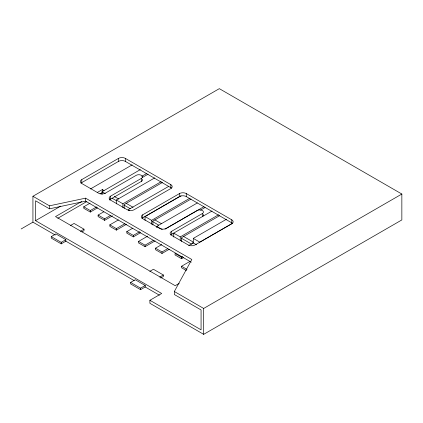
<?xml version="1.0" encoding="UTF-8"?>
<svg xmlns="http://www.w3.org/2000/svg" width="423" height="423" viewBox="0 0 423 423"><rect width="100%" height="100%" fill="white"/><g stroke="black" fill="none" stroke-linecap="round" stroke-linejoin="round"><path stroke-width="0.63" d="M32.931 196.267L219.32 88.656L401.85 194.035L401.85 219.928L203.68 334.344L149.901 303.296L149.901 300.288L201.068 329.829L201.068 309.959L174.334 294.519L174.334 291.51L191.815 259.489L85.573 198.154L49.475 205.821L32.931 196.267L32.931 222.16L55.249 235.045M81.787 179.585L118.53 158.371A4.801 2.771 0 0 1 125.319 158.371L170.807 184.634A4.801 2.771 0 0 1 170.807 188.552L134.065 209.766A4.801 2.771 0 0 1 127.275 209.766L110.535 200.1A4.801 2.771 0 0 1 110.535 196.182L141.414 178.353A3.685 2.131 0 0 0 141.414 175.339A3.685 2.131 0 0 0 136.201 175.339L105.316 193.168A4.801 2.771 0 0 1 98.527 193.168L81.787 183.503A4.801 2.771 0 0 1 81.787 179.585L81.787 182.593A4.801 2.771 0 0 0 81.02 183.17M81.787 182.593L118.53 161.38A4.801 2.771 0 0 1 125.319 161.38L170.807 187.643A4.801 2.771 0 0 1 171.574 188.219M21.15 228.965L32.931 222.16M191.244 262.17L85.573 201.163L49.475 208.83L35.537 200.782L35.537 220.658L60.695 206.133M90.427 188.965L132.166 164.87M81.776 201.433L55.508 216.597L175.18 285.689L179.178 283.384M97.195 192.528L102.334 189.562L104.042 190.551M102.028 194.316L102.028 191.735L140.314 169.634M57.792 218.289L86.916 201.475M100.05 193.893L102.334 192.576M97.56 207.862L90.295 212.06L83.775 208.296L83.775 206.789L90.051 203.167M141.689 176.365L146.829 173.393M142.361 177.48L148.066 174.186M83.775 206.789L90.295 210.554L96.571 206.932M109.769 199.767A4.801 2.771 0 0 1 110.535 199.191L141.414 181.361A3.685 2.131 0 0 0 142.371 179.304M51.262 236.605L55.91 233.924L65.856 239.667L65.856 241.173L61.208 243.854L51.262 238.112L51.262 236.605L61.208 242.353L65.856 239.667M70.445 225.533L74.062 223.444L84.008 229.187L84.008 230.694L81.94 231.889M116.367 203.886L116.367 200.016L154.654 177.914M112.46 215.82L104.634 220.341L98.115 216.576L98.115 215.069L103.82 211.775M116.367 200.016L122.887 203.78L161.174 181.673M162.411 182.466L124.193 204.531L124.193 208.402M80.391 231.275L84.008 229.187M98.115 215.069L104.634 218.834L110.34 215.54M168.671 186.379L128.106 209.797L129.734 210.739M126.429 224.317L116.367 230.123L109.853 226.358L109.853 224.856L118.408 219.912M109.853 224.856L116.367 228.616L124.928 223.677M142.747 214.778L179.489 193.565A4.801 2.771 0 0 1 186.279 193.565L231.767 219.828A4.801 2.771 0 0 1 231.767 223.746L195.024 244.959A4.801 2.771 0 0 1 188.235 244.959L171.495 235.294A4.801 2.771 0 0 1 171.495 231.376L202.374 213.546A3.685 2.131 0 0 0 202.374 210.532A3.685 2.131 0 0 0 197.16 210.532L166.276 228.362A4.801 2.771 0 0 1 159.487 228.362L142.747 218.696A4.801 2.771 0 0 1 142.747 214.778L142.747 217.787A4.801 2.771 0 0 0 141.98 218.363M142.747 217.787L179.489 196.573A4.801 2.771 0 0 1 186.279 196.573L231.767 222.842A4.801 2.771 0 0 1 232.534 223.413M145.052 220.446L145.052 216.576L181.049 195.791M140.584 232.703L133.319 236.896L126.8 233.136L126.8 231.63L132.505 228.335M145.052 216.576L151.571 220.341L189.853 198.234M191.09 199.027L152.877 221.092L152.877 224.962M126.8 231.63L133.319 235.394L139.595 231.772M156.785 227.648L156.785 226.358L197.356 202.94M155.109 240.877L145.052 246.683L138.533 242.918L138.533 241.417L147.659 236.145M165.018 229.134L203.875 206.699M200.544 210.131L205.107 207.497M138.533 241.417L145.052 245.176L153.607 240.238M170.728 234.961A4.801 2.771 0 0 1 171.495 234.384L212.018 211.029M169.263 249.263L162.004 253.456L155.484 249.697L155.484 248.19L161.755 244.568M173.737 237.007L173.737 233.136L180.256 236.896L218.538 214.794M219.775 215.587L181.557 237.652L181.557 241.522M155.484 248.19L162.004 251.955L167.704 248.661M188.727 245.557L193.29 242.918L193.29 238.403L226.432 219.267M232.38 223.365L199.809 242.168L193.29 238.403M130.617 282.421L135.27 279.74L145.216 285.483L145.216 286.99L140.568 289.67L130.617 283.928L130.617 282.421L140.568 288.169L145.216 285.483M149.8 271.349L153.417 269.261L163.363 275.003L163.363 276.51L160.782 278.001M183.794 257.438L181.557 258.728L175.037 254.963L175.037 253.456L181.557 257.221L182.699 256.565M159.751 277.091L163.363 275.003M186.448 270.583L181.557 267.759L181.557 266.252L190.112 261.314M149.901 300.288L161.681 293.483L35.537 220.658M174.334 291.51L203.68 308.452L401.85 194.035M114.284 196.462L118.842 199.09M126.239 203.363L133.071 207.307M154.696 219.796L161.528 223.741M183.154 236.224L192.83 241.813L192.83 243.616M193.29 242.918L196.552 244.801M102.028 191.735L105.29 193.618M112.01 198.16L116.563 200.788M123.96 205.06L130.226 208.676M152.423 221.493L158.683 225.105M172.912 233.322L174.049 233.977M181.446 238.249L191.693 244.166M156.785 226.358L162.221 229.499M181.557 266.252L186.992 269.393M65.549 240.994L134.213 280.639M145.089 286.916L159.392 295.175M231.767 219.828L231.767 222.842M203.68 308.452L203.68 334.344M202.374 213.546L202.374 216.555A3.685 2.131 0 0 0 203.326 214.498M186.279 193.565L186.279 196.573M181.557 257.221L181.557 258.728M180.256 236.896L180.256 240.772M179.489 193.565L179.489 196.573M171.495 231.376L171.495 234.384M170.807 184.634L170.807 187.643M162.004 251.955L162.004 253.456M151.571 220.341L151.571 224.211M145.052 245.176L145.052 246.683M141.414 178.353L141.414 181.361M140.568 288.169L140.568 289.67M133.319 235.394L133.319 236.896M125.319 158.371L125.319 161.38M122.887 203.78L122.887 207.651M118.53 158.371L118.53 161.38M116.367 228.616L116.367 230.123M110.535 196.182L110.535 199.191M109.853 198.831L109.853 200.121M104.634 218.834L104.634 220.341M102.334 189.562L102.334 191.973M90.295 210.554L90.295 212.06M85.573 198.154L85.573 201.163M61.208 242.353L61.208 243.854M49.475 205.821L49.475 208.83"/></g></svg>
